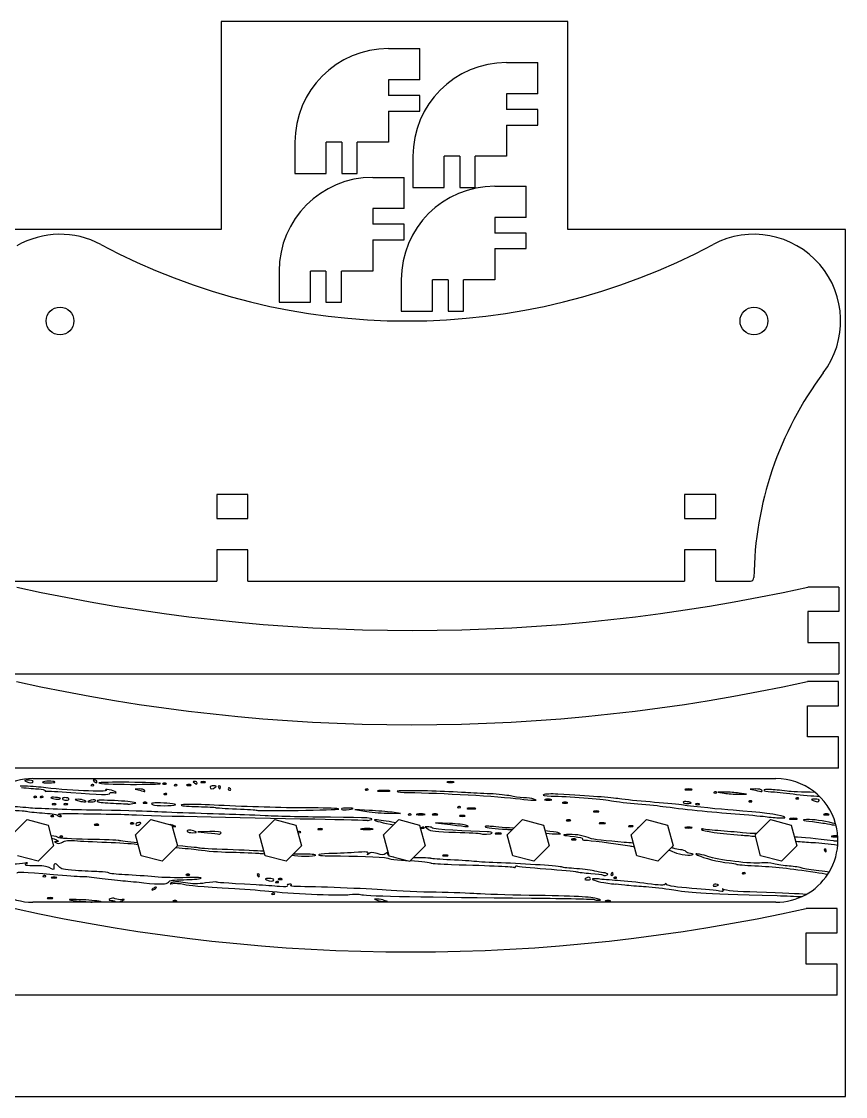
# Model space of a CAD drawing. Header units: millimetres. Extents: x -315 to 265, y -11 to 299.
# Drawn here: x 27.1 to 264.6, y -10.5 to 299.5 of the extents above; entities that cross this region are included whole.
import ezdxf

# ---------------------------------------------------------------- set-up
doc = ezdxf.new("R2010")
doc.units = ezdxf.units.MM

msp = doc.modelspace()

# ---------------------------------------------------------------- linework, layer by layer
at = {"color": 7, "linetype": 'Continuous'}
for p, q in [((184.6, 299.45), (84.6, 299.45)), ((84.6, 299.45), (84.6, 239.45)), ((184.6, 239.45), (184.6, 299.45)), ((84.6, 239.45), (-175.4, 239.45)), ((264.6, 239.45), (184.6, 239.45)), ((264.6, -10.55), (264.6, 239.45)), ((-315.4, -10.55), (264.6, -10.55))]:
    msp.add_line(p, q, dxfattribs=at)
at = {"color": 7, "linetype": 'Continuous', "lineweight": 25}
for p, q in [((132.88, 291.63), (141.88, 291.63)), ((141.88, 282.63), (141.88, 291.63)), ((166.9, 287.59), (175.9, 287.59)), ((175.9, 278.59), (175.9, 287.59)), ((141.88, 282.63), (132.88, 282.63)), ((132.88, 282.63), (132.88, 278.13)), ((141.88, 278.13), (132.88, 278.13)), ((141.88, 273.63), (141.88, 278.13)), ((166.9, 278.59), (166.9, 274.09)), ((175.9, 278.59), (166.9, 278.59)), ((132.88, 273.63), (141.88, 273.63)), ((132.88, 273.63), (132.88, 264.63)), ((175.9, 274.09), (166.9, 274.09)), ((175.9, 269.59), (175.9, 274.09)), ((166.9, 269.59), (166.9, 260.59)), ((166.9, 269.59), (175.9, 269.59)), ((105.88, 264.63), (105.88, 255.63)), ((119.38, 264.63), (114.88, 264.63)), ((114.88, 255.63), (114.88, 264.63)), ((119.38, 264.63), (119.38, 255.63)), ((123.88, 255.63), (123.88, 264.63)), ((132.88, 264.63), (123.88, 264.63)), ((139.9, 260.59), (139.9, 251.59)), ((153.4, 260.59), (148.9, 260.59)), ((148.9, 251.59), (148.9, 260.59)), ((153.4, 260.59), (153.4, 251.59)), ((166.9, 260.59), (157.9, 260.59)), ((157.9, 251.59), (157.9, 260.59)), ((105.88, 255.63), (114.88, 255.63)), ((119.38, 255.63), (123.88, 255.63)), ((128.34, 254.5), (137.34, 254.5)), ((137.34, 245.5), (137.34, 254.5)), ((139.9, 251.59), (148.9, 251.59)), ((153.4, 251.59), (157.9, 251.59)), ((163.53, 251.95), (172.53, 251.95)), ((172.53, 242.95), (172.53, 251.95)), ((137.34, 245.5), (128.34, 245.5)), ((128.34, 245.5), (128.34, 241)), ((172.53, 242.95), (163.53, 242.95)), ((163.53, 242.95), (163.53, 238.45)), ((137.34, 241), (128.34, 241)), ((137.34, 236.5), (137.34, 241)), ((128.34, 236.5), (137.34, 236.5)), ((128.34, 236.5), (128.34, 227.5)), ((172.53, 238.45), (163.53, 238.45)), ((172.53, 233.95), (172.53, 238.45)), ((163.53, 233.95), (172.53, 233.95)), ((163.53, 233.95), (163.53, 224.95)), ((101.34, 227.5), (101.34, 218.5)), ((114.84, 227.5), (110.34, 227.5)), ((110.34, 218.5), (110.34, 227.5)), ((114.84, 227.5), (114.84, 218.5)), ((119.34, 218.5), (119.34, 227.5)), ((128.34, 227.5), (119.34, 227.5)), ((136.53, 224.95), (136.53, 215.95)), ((150.03, 224.95), (145.53, 224.95)), ((145.53, 215.95), (145.53, 224.95)), ((150.03, 224.95), (150.03, 215.95)), ((163.53, 224.95), (154.53, 224.95)), ((154.53, 215.95), (154.53, 224.95)), ((101.34, 218.5), (110.34, 218.5)), ((114.84, 218.5), (119.34, 218.5)), ((136.53, 215.95), (145.53, 215.95)), ((150.03, 215.95), (154.53, 215.95)), ((92.35, 163.09), (83.35, 163.09)), ((83.35, 163.09), (83.35, 156.09)), ((92.35, 156.09), (92.35, 163.09)), ((227.21, 163.09), (218.21, 163.09)), ((218.21, 163.09), (218.21, 156.09)), ((227.21, 156.09), (227.21, 163.09)), ((83.35, 156.09), (92.35, 156.09)), ((218.21, 156.09), (227.21, 156.09)), ((83.35, 147.09), (83.35, 138.09)), ((92.35, 147.09), (83.35, 147.09)), ((92.35, 138.09), (92.35, 147.09)), ((227.21, 147.09), (218.21, 147.09)), ((218.21, 147.09), (218.21, 138.09)), ((227.21, 138.09), (227.21, 147.09)), ((-42.5, 138.09), (83.35, 138.09)), ((92.35, 138.09), (218.21, 138.09)), ((227.21, 138.09), (237.21, 138.09)), ((262.72, 136.35), (253.72, 136.35)), ((262.72, 136.35), (262.72, 129.35)), ((262.72, 129.35), (253.72, 129.35)), ((253.72, 129.35), (253.72, 120.35)), ((253.72, 120.35), (262.72, 120.35)), ((262.72, 120.35), (262.72, 111.35)), ((16.72, 111.35), (262.72, 111.35)), ((262.6, 109.13), (253.6, 109.13)), ((262.6, 102.13), (262.6, 109.13)), ((253.6, 102.13), (262.6, 102.13)), ((253.6, 93.13), (253.6, 102.13)), ((262.6, 93.13), (253.6, 93.13)), ((262.6, 84.13), (262.6, 93.13)), ((262.6, 84.13), (16.6, 84.13)), ((30.31, 81.14), (244.56, 81.14)), ((61.08, 78.13), (59.88, 78.08)), ((59.88, 78.08), (61.19, 77.76)), ((74.78, 79.33), (74.78, 79.33)), ((78.91, 80.18), (78.91, 80.18)), ((238.71, 78.13), (237.14, 78.07)), ((237.14, 78.07), (238.64, 77.76)), ((30.76, 75.94), (30.76, 75.94)), ((32.64, 75.94), (32.64, 75.94)), ((229.84, 77.23), (227.77, 77.21)), ((227.77, 77.21), (229.65, 76.92)), ((229.65, 76.92), (229.65, 76.92)), ((229.84, 77.23), (229.84, 77.23)), ((233.77, 76.62), (236.02, 76.61)), ((236.02, 76.61), (233.96, 76.93)), ((127.34, 71.96), (123.21, 72.19)), ((123.21, 72.19), (126.59, 71.67)), ((136.33, 71.08), (133.9, 71.41)), ((24.28, 64.92), (28.7, 69.34)), ((28.7, 69.34), (34.73, 67.72)), ((59.99, 64.92), (64.4, 69.34)), ((64.4, 69.34), (70.44, 67.72)), ((95.69, 64.92), (100.11, 69.34)), ((100.11, 69.34), (106.15, 67.72)), ((126.69, 69.11), (126.69, 69.11)), ((131.4, 64.92), (135.82, 69.34)), ((133.15, 71.12), (136.33, 71.08)), ((135.82, 69.34), (141.85, 67.72)), ((150.48, 68.2), (146.45, 68.4)), ((146.45, 68.4), (150.76, 67.86)), ((167.11, 64.92), (171.53, 69.33)), ((171.53, 69.33), (177.56, 67.72)), ((184.22, 69.17), (184.22, 69.17)), ((193.77, 68.33), (193.77, 68.33)), ((202.82, 64.92), (207.24, 69.34)), ((207.24, 69.34), (213.27, 67.72)), ((238.53, 64.92), (242.94, 69.34)), ((242.94, 69.34), (248.98, 67.72)), ((34.73, 67.72), (36.35, 61.7)), ((70.44, 67.72), (72.06, 61.7)), ((81.36, 65.83), (77.87, 65.76)), ((77.87, 65.76), (80.68, 65.49)), ((106.15, 67.72), (107.76, 61.7)), ((141.85, 67.72), (143.47, 61.7)), ((144.49, 67.18), (143.47, 67.18)), ((143.47, 67.18), (144.29, 66.53)), ((163.79, 65.36), (163.79, 65.36)), ((177.56, 67.72), (179.18, 61.7)), ((204.83, 67.05), (204.83, 67.05)), ((213.27, 67.72), (214.89, 61.7)), ((248.98, 67.72), (250.6, 61.69)), ((37.39, 62.95), (36.64, 62.89)), ((36.64, 62.89), (37.39, 62.55)), ((61.6, 58.9), (59.99, 64.92)), ((97.31, 58.9), (95.69, 64.92)), ((133.02, 58.9), (131.4, 64.92)), ((168.73, 58.9), (167.11, 64.92)), ((185.71, 63.66), (185.71, 63.66)), ((204.43, 58.9), (202.82, 64.92)), ((240.14, 58.9), (238.53, 64.92)), ((261.69, 64.59), (261.69, 64.59)), ((36.35, 61.7), (31.93, 57.29)), ((72.06, 61.7), (67.64, 57.29)), ((107.76, 61.7), (103.35, 57.29)), ((143.47, 61.7), (139.05, 57.28)), ((179.18, 61.7), (174.76, 57.28)), ((214.89, 61.7), (210.47, 57.29)), ((250.6, 61.69), (246.18, 57.28)), ((31.93, 57.29), (25.89, 58.9)), ((67.64, 57.29), (61.6, 58.9)), ((103.35, 57.29), (97.31, 58.9)), ((133.02, 58.9), (139.05, 57.28)), ((174.76, 57.28), (168.73, 58.9)), ((210.47, 57.29), (204.43, 58.9)), ((246.18, 57.28), (240.14, 58.9)), ((194.58, 53.38), (194.58, 53.38)), ((62.32, 51.09), (62.32, 51.09)), ((244.56, 45.48), (30.31, 45.48)), ((129.77, 46.35), (128.84, 46.35)), ((128.84, 46.35), (129.77, 46.01)), ((132.58, 45.67), (131.65, 46.01)), ((131.65, 45.67), (132.58, 45.67)), ((262.23, 43.65), (253.23, 43.65)), ((262.23, 36.65), (262.23, 43.65)), ((253.23, 36.65), (262.23, 36.65)), ((253.23, 27.65), (253.23, 36.65)), ((262.23, 27.65), (253.23, 27.65)), ((262.23, 18.65), (262.23, 27.65)), ((262.23, 18.65), (-10.77, 18.65))]:
    msp.add_line(p, q, dxfattribs=at)
at = {"color": 7, "linetype": 'Continuous', "lineweight": 25, "flags": 128}
for points in [[(134.89, 68.41), (133.83, 68.59), (133.03, 68.72)], [(96.98, 60.14), (96.77, 60.16), (96.61, 60.17)]]:
    msp.add_lwpolyline(points, dxfattribs=at)
at = {"color": 7, "linetype": 'Continuous', "lineweight": 25}
for centre in [(38.2, 213.09), (238.2, 213.09)]:
    msp.add_circle(centre, 4, dxfattribs=at)
for centre, radius, start, end in [((132.88, 264.63), 27, 90, 180), ((166.9, 260.59), 27, 90, 180), ((128.34, 227.5), 27, 90, 180), ((163.53, 224.95), 27, 90, 180), ((38.2, 213.09), 25, 61.9275, 120), ((238.2, 213.09), 25, 323.1301, 118.0725), ((138.2, 400.59), 187.5, 241.9275, 298.0725), ((338.2, 138.09), 100, 143.1301, 179.4327), ((237.21, 139.09), 1, 270, 359.4327), ((139.72, 649.94), 526.09, 257.4851, 282.5149), ((139.6, 622.72), 526.09, 257.4851, 282.5149), ((30.31, 63.28), 17.86, 89.976, 149.9443), ((244.58, 63.3), 17.83, 15.4858, 90.0752), ((244.58, 63.3), 17.83, 14.2995, 15.4858), ((244.58, 63.3), 17.83, 0.0159, 14.2995), ((244.59, 63.31), 17.83, 328.937, 359.9911), ((30.31, 63.34), 17.86, 210.0586, 270.0203), ((244.59, 63.31), 17.83, 269.916, 327.0211), ((244.59, 63.31), 17.83, 327.0211, 328.937), ((139.23, 557.24), 526.09, 257.4851, 282.5149)]:
    msp.add_arc(centre, radius, start, end, dxfattribs=at)
for points in [[(29.05, 80.7), (27.93, 80.68), (27.8, 80.6), (28.4, 80.31)], [(30.46, 80.31), (30.46, 80.54), (29.83, 80.72), (29.05, 80.7)], [(48.17, 80.72), (47.61, 80.72), (47.59, 80.66), (48.07, 80.31)], [(48.82, 80.31), (48.82, 80.54), (48.53, 80.73), (48.17, 80.72)], [(32.73, 78.61), (30.97, 78.84), (28.26, 79), (26.71, 78.97)], [(27.09, 78.57), (28.84, 78.38), (31.07, 78.2), (32.05, 78.15)], [(28.4, 80.31), (29.44, 79.8), (30.46, 79.8), (30.46, 80.31)], [(32.05, 78.15), (33.03, 78.11), (33.83, 77.89), (33.83, 77.66)], [(51.45, 77.75), (52.28, 77.14), (39.62, 77.72), (32.73, 78.61)], [(33.17, 80.12), (33.05, 79.99), (33.86, 79.88), (34.96, 79.88)], [(34.95, 80.38), (34.13, 80.37), (33.31, 80.28), (33.17, 80.12)], [(33.83, 77.66), (33.83, 77.44), (34.05, 77.34), (34.31, 77.46)], [(34.31, 77.46), (34.58, 77.57), (37.74, 77.43), (41.34, 77.13)], [(36.72, 80.15), (36.58, 80.31), (35.76, 80.38), (34.95, 80.38)], [(34.96, 79.88), (36.06, 79.88), (36.85, 80), (36.72, 80.15)], [(47.25, 79.32), (46.96, 79.19), (47.04, 79.09), (47.48, 79.07)], [(47.67, 79.41), (47.54, 79.41), (47.39, 79.39), (47.25, 79.32)], [(47.48, 79.07), (47.88, 79.05), (48.1, 79.15), (47.97, 79.29)], [(47.97, 79.29), (47.91, 79.36), (47.8, 79.4), (47.67, 79.41)], [(48.07, 80.31), (48.78, 79.79), (48.82, 79.79), (48.82, 80.31)], [(58.06, 80.05), (53.64, 80.1), (49.3, 80.05), (49.4, 79.86)], [(49.4, 79.86), (49.5, 79.67), (53.58, 79.5), (58.46, 79.47)], [(52.38, 77.91), (51.34, 78.09), (51.06, 78.04), (51.45, 77.75)], [(54.26, 77.23), (54.05, 77.46), (53.21, 77.77), (52.38, 77.91)], [(67.12, 79.68), (66.95, 79.87), (62.47, 80.01), (58.06, 80.05)], [(58.46, 79.47), (63.34, 79.45), (67.24, 79.54), (67.12, 79.68)], [(62.5, 77.76), (62.38, 78), (61.73, 78.16), (61.08, 78.13)], [(61.19, 77.76), (61.91, 77.59), (62.55, 77.43), (62.62, 77.4)], [(62.62, 77.4), (62.68, 77.37), (62.63, 77.53), (62.5, 77.76)], [(67.84, 79.74), (67.59, 79.62), (67.8, 79.53), (68.31, 79.53)], [(68.31, 79.83), (68.14, 79.83), (67.97, 79.8), (67.84, 79.74)], [(68.78, 79.74), (68.65, 79.8), (68.48, 79.83), (68.31, 79.83)], [(68.31, 79.53), (68.83, 79.53), (69.04, 79.62), (68.78, 79.74)], [(71.24, 79.32), (70.94, 79.19), (71.03, 79.09), (71.47, 79.07)], [(71.65, 79.41), (71.52, 79.41), (71.38, 79.39), (71.24, 79.32)], [(71.47, 79.07), (71.86, 79.05), (72.08, 79.15), (71.96, 79.29)], [(71.96, 79.29), (71.9, 79.36), (71.78, 79.4), (71.65, 79.41)], [(74.78, 79.33), (74.42, 79.22), (74.63, 79.13), (75.24, 79.12)], [(75.39, 79.41), (75.18, 79.41), (74.97, 79.38), (74.78, 79.33)], [(75.24, 79.12), (75.86, 79.11), (76.16, 79.2), (75.91, 79.31)], [(75.91, 79.31), (75.78, 79.37), (75.59, 79.4), (75.39, 79.41)], [(77.02, 80.3), (76.46, 80.29), (76.45, 80.23), (76.93, 79.88)], [(76.93, 79.88), (77.64, 79.37), (77.68, 79.37), (77.68, 79.88)], [(77.68, 79.88), (77.68, 80.12), (77.39, 80.3), (77.02, 80.3)], [(78.91, 80.18), (78.54, 80.07), (78.75, 79.97), (79.37, 79.97)], [(79.51, 80.25), (79.31, 80.26), (79.09, 80.23), (78.91, 80.18)], [(79.37, 79.97), (79.99, 79.96), (80.28, 80.04), (80.03, 80.16)], [(80.03, 80.16), (79.9, 80.22), (79.71, 80.25), (79.51, 80.25)], [(82.46, 79.03), (81.89, 79.03), (81.43, 78.85), (81.43, 78.61)], [(81.43, 78.61), (81.43, 78.08), (82.19, 78.08), (82.93, 78.61)], [(82.93, 78.61), (83.37, 78.93), (83.26, 79.02), (82.46, 79.03)], [(84.03, 79.04), (83.81, 79.04), (83.74, 78.84), (83.86, 78.61)], [(83.86, 78.61), (83.99, 78.38), (84.17, 78.19), (84.26, 78.19)], [(84.43, 78.61), (84.43, 78.84), (84.25, 79.04), (84.03, 79.04)], [(84.26, 78.19), (84.35, 78.19), (84.43, 78.38), (84.43, 78.61)], [(86.79, 78.45), (86.72, 78.42), (86.67, 78.34), (86.67, 78.21)], [(86.67, 78.21), (86.67, 77.97), (86.84, 77.77), (87.05, 77.77)], [(87.05, 78.4), (86.95, 78.47), (86.85, 78.49), (86.79, 78.45)], [(87.42, 77.95), (87.42, 78.05), (87.26, 78.26), (87.05, 78.4)], [(87.05, 77.77), (87.26, 77.77), (87.42, 77.85), (87.42, 77.95)], [(126.33, 78.05), (126.03, 77.92), (126.12, 77.82), (126.56, 77.8)], [(126.74, 78.14), (126.61, 78.14), (126.47, 78.11), (126.33, 78.05)], [(126.56, 77.8), (126.95, 77.78), (127.17, 77.88), (127.05, 78.02)], [(127.05, 78.02), (126.99, 78.09), (126.87, 78.13), (126.74, 78.14)], [(130.06, 77.65), (129.18, 77.56), (129.81, 77.49), (131.46, 77.49)], [(131.61, 77.72), (131.06, 77.72), (130.5, 77.7), (130.06, 77.65)], [(131.46, 77.49), (133.11, 77.48), (133.83, 77.56), (133.06, 77.65)], [(133.06, 77.65), (132.68, 77.69), (132.15, 77.72), (131.61, 77.72)], [(137.35, 77.64), (136.13, 77.62), (135.4, 77.57), (135.4, 77.49)], [(155.07, 77.09), (149.1, 77.46), (141.02, 77.68), (137.35, 77.64)], [(149.92, 80.18), (149.45, 80.08), (149.83, 80), (150.76, 80)], [(150.76, 80.26), (150.45, 80.26), (150.15, 80.23), (149.92, 80.18)], [(151.6, 80.18), (151.37, 80.23), (151.07, 80.26), (150.76, 80.26)], [(150.76, 80), (151.69, 80), (152.07, 80.08), (151.6, 80.18)], [(218.5, 78.06), (218.04, 77.96), (218.41, 77.88), (219.34, 77.88)], [(219.34, 78.14), (219.04, 78.14), (218.73, 78.11), (218.5, 78.06)], [(220.19, 78.06), (219.95, 78.11), (219.65, 78.14), (219.34, 78.14)], [(219.34, 77.88), (220.27, 77.88), (220.65, 77.96), (220.19, 78.06)], [(238.64, 77.76), (239.47, 77.6), (240.28, 77.43), (240.44, 77.4)], [(240.52, 77.76), (240.39, 78), (239.58, 78.16), (238.71, 78.13)], [(240.44, 77.4), (240.61, 77.37), (240.64, 77.53), (240.52, 77.76)], [(242.8, 77.97), (241.66, 78.02), (241.08, 77.94), (241.08, 77.74)], [(241.08, 77.74), (241.08, 77.52), (241.96, 77.34), (243.05, 77.34)], [(247.82, 77.48), (245.62, 77.77), (243.93, 77.93), (242.8, 77.97)], [(30.76, 75.94), (30.47, 75.8), (30.55, 75.7), (30.99, 75.68)], [(31.18, 76.02), (31.05, 76.03), (30.9, 76), (30.76, 75.94)], [(30.99, 75.68), (31.39, 75.66), (31.61, 75.76), (31.48, 75.9)], [(31.48, 75.9), (31.42, 75.97), (31.31, 76.01), (31.18, 76.02)], [(32.64, 75.94), (32.34, 75.8), (32.43, 75.7), (32.86, 75.68)], [(33.05, 76.02), (32.92, 76.03), (32.77, 76), (32.64, 75.94)], [(32.86, 75.68), (33.26, 75.66), (33.48, 75.76), (33.36, 75.9)], [(33.36, 75.9), (33.29, 75.97), (33.18, 76.01), (33.05, 76.02)], [(35.88, 75.73), (35.64, 75.7), (35.52, 75.64), (35.57, 75.55)], [(35.57, 75.55), (35.75, 75.22), (38.33, 75.08), (38.33, 75.39)], [(36.86, 75.72), (36.46, 75.76), (36.11, 75.76), (35.88, 75.73)], [(38.33, 75.39), (38.33, 75.48), (37.67, 75.63), (36.86, 75.72)], [(39.6, 75.65), (39.08, 75.65), (38.75, 75.48), (38.86, 75.28)], [(38.86, 75.28), (38.97, 75.07), (39.49, 74.91), (40, 74.91)], [(40.74, 75.28), (40.63, 75.48), (40.11, 75.65), (39.6, 75.65)], [(40, 74.91), (40.52, 74.91), (40.85, 75.07), (40.74, 75.28)], [(41.34, 77.13), (49.87, 76.44), (52.57, 76.39), (52.57, 76.93)], [(43.39, 75.15), (42.29, 75.14), (42.29, 75.13), (43.2, 74.8)], [(43.2, 74.8), (43.72, 74.62), (44.56, 74.46), (45.08, 74.45)], [(45.26, 74.8), (44.85, 75), (44.01, 75.16), (43.39, 75.15)], [(45.08, 74.45), (45.93, 74.44), (45.94, 74.47), (45.26, 74.8)], [(46.23, 74.53), (46.15, 74.45), (46.61, 74.38), (47.26, 74.38)], [(48.17, 74.99), (47.65, 75.07), (46.57, 74.86), (46.23, 74.53)], [(47.26, 74.38), (47.92, 74.38), (48.45, 74.57), (48.45, 74.81)], [(48.45, 74.81), (48.45, 74.91), (48.34, 74.96), (48.17, 74.99)], [(49.2, 74.84), (48.8, 74.8), (48.76, 74.7), (49.08, 74.47)], [(49.08, 74.47), (49.33, 74.29), (51.35, 74.09), (53.58, 74.02)], [(50.92, 74.87), (50.15, 74.88), (49.54, 74.87), (49.2, 74.84)], [(58.38, 74.43), (56.84, 74.63), (53.21, 74.83), (50.92, 74.87)], [(52.57, 76.93), (52.57, 77.18), (52.99, 77.25), (53.6, 77.08)], [(53.6, 77.08), (54.29, 76.9), (54.51, 76.95), (54.26, 77.23)], [(59.21, 73.91), (60.53, 74.11), (60.48, 74.15), (58.38, 74.43)], [(68.24, 76.78), (67.94, 76.65), (68.03, 76.55), (68.47, 76.53)], [(68.66, 76.87), (68.53, 76.87), (68.38, 76.84), (68.24, 76.78)], [(68.47, 76.53), (68.86, 76.51), (69.08, 76.61), (68.96, 76.75)], [(68.96, 76.75), (68.9, 76.82), (68.79, 76.86), (68.66, 76.87)], [(135.4, 77.49), (135.4, 77.29), (136.87, 77.12), (138.67, 77.1)], [(138.67, 77.1), (147.81, 77), (164.52, 76.05), (170.81, 75.26)], [(162.19, 76.73), (159.92, 76.83), (156.72, 76.99), (155.07, 77.09)], [(168, 76.11), (167.07, 76.36), (164.46, 76.63), (162.19, 76.73)], [(171.75, 75.62), (170.61, 75.65), (168.93, 75.87), (168, 76.11)], [(170.81, 75.26), (172.25, 75.08), (173.94, 74.92), (174.56, 74.91)], [(174.75, 75.23), (174.23, 75.41), (172.88, 75.59), (171.75, 75.62)], [(174.56, 74.91), (175.64, 74.89), (175.65, 74.9), (174.75, 75.23)], [(177.56, 76.48), (177.07, 76.25), (177.86, 76.12), (179.8, 76.1)], [(179.08, 76.67), (178.33, 76.64), (177.76, 76.57), (177.56, 76.48)], [(178.02, 75.1), (177.56, 75), (177.94, 74.92), (178.87, 74.92)], [(178.87, 75.18), (178.56, 75.18), (178.26, 75.15), (178.02, 75.1)], [(179.71, 75.1), (179.48, 75.15), (179.17, 75.18), (178.87, 75.18)], [(178.87, 74.92), (179.8, 74.92), (180.17, 75), (179.71, 75.1)], [(181.68, 76.64), (180.75, 76.69), (179.82, 76.7), (179.08, 76.67)], [(179.8, 76.1), (184.31, 76.06), (194.54, 75.27), (196.67, 74.79)], [(199.48, 75.28), (196.94, 75.67), (190.94, 76.13), (181.68, 76.64)], [(196.67, 74.79), (197.7, 74.57), (200.85, 74.2), (203.66, 73.97)], [(208.29, 74.38), (204.99, 74.63), (201.03, 75.04), (199.48, 75.28)], [(218.17, 74.5), (217.97, 74.47), (217.84, 74.4), (217.84, 74.31)], [(218.97, 74.47), (218.66, 74.52), (218.38, 74.53), (218.17, 74.5)], [(220.09, 74.12), (220.09, 74.21), (219.59, 74.37), (218.97, 74.47)], [(226.77, 77.21), (226.47, 77.07), (226.56, 76.97), (226.99, 76.95)], [(227.18, 77.29), (227.05, 77.29), (226.9, 77.27), (226.77, 77.21)], [(226.99, 76.95), (227.39, 76.93), (227.61, 77.03), (227.49, 77.17)], [(227.49, 77.17), (227.42, 77.24), (227.31, 77.28), (227.18, 77.29)], [(229.65, 76.92), (230.68, 76.76), (232.53, 76.62), (233.77, 76.62)], [(233.96, 76.93), (232.82, 77.11), (230.97, 77.24), (229.84, 77.23)], [(236.89, 74.67), (236.59, 74.53), (236.68, 74.43), (237.11, 74.41)], [(237.3, 74.75), (237.17, 74.76), (237.02, 74.73), (236.89, 74.67)], [(237.11, 74.41), (237.51, 74.39), (237.73, 74.49), (237.6, 74.64)], [(237.6, 74.64), (237.54, 74.71), (237.43, 74.74), (237.3, 74.75)], [(243.05, 77.34), (244.13, 77.33), (247.04, 77.05), (249.51, 76.7)], [(255.84, 77.14), (252.08, 77.23), (248.74, 77.37), (247.82, 77.48)], [(249.51, 76.7), (251.98, 76.35), (255.36, 76.07), (257.01, 76.08)], [(250.38, 75.51), (250.08, 75.38), (250.17, 75.28), (250.6, 75.26)], [(250.79, 75.6), (250.66, 75.6), (250.51, 75.58), (250.38, 75.51)], [(250.6, 75.26), (251, 75.24), (251.22, 75.34), (251.1, 75.48)], [(251.1, 75.48), (251.03, 75.55), (250.92, 75.59), (250.79, 75.6)], [(255.81, 75.18), (254.54, 75.15), (254.49, 75.1), (255.32, 74.8)], [(255.32, 74.8), (256.64, 74.33), (256.75, 74.33), (257.01, 74.8)], [(257.01, 74.8), (257.15, 75.06), (256.67, 75.21), (255.81, 75.18)], [(257.01, 76.08), (257.01, 76.08), (257.02, 76.08), (257.03, 76.08)], [(20.1, 72.05), (24.04, 72.05), (27.7, 71.92), (28.21, 71.76)], [(29.15, 72.68), (26.88, 72.9), (24.6, 73.06), (24.09, 73.04)], [(28.21, 71.76), (28.73, 71.61), (30.91, 71.37), (33.06, 71.24)], [(47.32, 72.04), (39.59, 72.17), (31.42, 72.45), (29.15, 72.68)], [(35.99, 73.81), (35.73, 73.7), (35.94, 73.6), (36.46, 73.6)], [(36.46, 73.9), (36.29, 73.9), (36.12, 73.87), (35.99, 73.81)], [(36.93, 73.81), (36.8, 73.87), (36.63, 73.9), (36.46, 73.9)], [(36.46, 73.6), (36.97, 73.6), (37.18, 73.7), (36.93, 73.81)], [(39.36, 73.81), (39.1, 73.7), (39.31, 73.6), (39.83, 73.6)], [(39.83, 73.9), (39.66, 73.9), (39.49, 73.87), (39.36, 73.81)], [(40.3, 73.81), (40.17, 73.87), (40, 73.9), (39.83, 73.9)], [(39.83, 73.6), (40.34, 73.6), (40.56, 73.7), (40.3, 73.81)], [(64, 71.64), (62.56, 71.73), (55.05, 71.91), (47.32, 72.04)], [(53.58, 74.02), (55.81, 73.94), (57.67, 73.84), (57.71, 73.79)], [(57.71, 73.79), (57.76, 73.74), (58.43, 73.8), (59.21, 73.91)], [(62.22, 74.24), (61.96, 74.12), (62.18, 74.02), (62.69, 74.02)], [(62.69, 74.33), (62.52, 74.33), (62.35, 74.3), (62.22, 74.24)], [(63.16, 74.24), (63.03, 74.3), (62.86, 74.33), (62.69, 74.33)], [(62.69, 74.02), (63.21, 74.02), (63.42, 74.12), (63.16, 74.24)], [(87.05, 70.81), (79.55, 71), (66.42, 71.48), (64, 71.64)], [(65.55, 74.1), (64.96, 74.07), (64.56, 74.01), (64.56, 73.91)], [(64.56, 73.91), (64.56, 73.74), (64.94, 73.53), (65.41, 73.46)], [(65.41, 73.46), (67.09, 73.19), (71.99, 73.33), (71.51, 73.64)], [(71.51, 73.64), (71, 73.96), (67.35, 74.18), (65.55, 74.1)], [(76.1, 73.67), (74, 73.69), (72.96, 73.61), (73.12, 73.44)], [(73.12, 73.44), (73.26, 73.27), (75.49, 73.09), (78.06, 73.04)], [(85.49, 73.34), (81.37, 73.54), (78.21, 73.65), (76.1, 73.67)], [(78.06, 73.04), (80.64, 72.99), (82.87, 72.88), (83.04, 72.78)], [(83.04, 72.78), (83.2, 72.69), (85.9, 72.52), (89.03, 72.4)], [(111.13, 72.66), (103.21, 72.67), (94.36, 72.91), (85.49, 73.34)], [(89.03, 72.4), (92.17, 72.29), (94.8, 72.12), (94.88, 72.02)], [(94.88, 72.02), (95.15, 71.72), (118.53, 72.04), (118.53, 72.35)], [(118.53, 72.35), (118.53, 72.52), (115.2, 72.66), (111.13, 72.66)], [(121.25, 72.64), (120.17, 72.66), (119.28, 72.53), (119.28, 72.35)], [(119.28, 72.35), (119.28, 72.16), (119.91, 72.08), (120.69, 72.16)], [(120.69, 72.16), (123.1, 72.42), (123.29, 72.59), (121.25, 72.64)], [(126.59, 71.67), (128.44, 71.39), (131.39, 71.14), (133.15, 71.12)], [(133.9, 71.41), (132.56, 71.59), (129.6, 71.84), (127.34, 71.96)], [(152.94, 72.98), (152.64, 72.84), (152.73, 72.74), (153.16, 72.72)], [(153.35, 73.06), (153.22, 73.06), (153.07, 73.04), (152.94, 72.98)], [(153.16, 72.72), (153.56, 72.7), (153.78, 72.8), (153.66, 72.94)], [(153.66, 72.94), (153.59, 73.01), (153.48, 73.05), (153.35, 73.06)], [(155.73, 72.57), (155.16, 72.47), (155.62, 72.39), (156.76, 72.39)], [(156.76, 72.64), (156.38, 72.64), (156.01, 72.61), (155.73, 72.57)], [(157.79, 72.57), (157.5, 72.61), (157.13, 72.64), (156.76, 72.64)], [(156.76, 72.39), (157.89, 72.39), (158.35, 72.47), (157.79, 72.57)], [(183.08, 74.25), (182.72, 74.14), (183.02, 74.05), (183.74, 74.05)], [(183.74, 74.33), (183.5, 74.33), (183.26, 74.3), (183.08, 74.25)], [(184.4, 74.25), (184.21, 74.3), (183.98, 74.33), (183.74, 74.33)], [(183.74, 74.05), (184.46, 74.05), (184.76, 74.14), (184.4, 74.25)], [(192.08, 71.71), (191.72, 71.6), (192.01, 71.51), (192.73, 71.51)], [(192.73, 71.79), (192.5, 71.79), (192.26, 71.76), (192.08, 71.71)], [(193.39, 71.71), (193.21, 71.76), (192.97, 71.79), (192.73, 71.79)], [(192.73, 71.51), (193.46, 71.51), (193.75, 71.6), (193.39, 71.71)], [(203.66, 73.97), (206.48, 73.75), (210.19, 73.37), (211.91, 73.12)], [(217.28, 73.52), (215.63, 73.74), (211.58, 74.12), (208.29, 74.38)], [(211.91, 73.12), (217.07, 72.4), (226.27, 71.44), (232.83, 70.96)], [(232.25, 71.99), (228.3, 72.27), (221.57, 72.96), (217.28, 73.52)], [(217.84, 74.31), (217.84, 74.11), (218.35, 73.96), (218.97, 73.96)], [(218.97, 73.96), (219.59, 73.96), (220.09, 74.03), (220.09, 74.12)], [(221.5, 73.81), (221.24, 73.7), (221.45, 73.6), (221.97, 73.6)], [(221.97, 73.9), (221.8, 73.9), (221.63, 73.87), (221.5, 73.81)], [(222.43, 73.81), (222.31, 73.87), (222.14, 73.9), (221.97, 73.9)], [(221.97, 73.6), (222.48, 73.6), (222.69, 73.7), (222.43, 73.81)], [(246.77, 70.17), (245.47, 70.75), (239.96, 71.45), (232.25, 71.99)], [(33.06, 71.24), (35.22, 71.1), (37.15, 70.8), (37.35, 70.57)], [(35.64, 70.43), (35.34, 70.3), (35.43, 70.2), (35.86, 70.18)], [(36.05, 70.52), (35.92, 70.52), (35.77, 70.49), (35.64, 70.43)], [(35.86, 70.18), (36.26, 70.16), (36.48, 70.26), (36.36, 70.4)], [(36.36, 70.4), (36.29, 70.47), (36.18, 70.51), (36.05, 70.52)], [(37.35, 70.57), (37.56, 70.34), (37.99, 70.16), (38.31, 70.17)], [(38.14, 70.57), (37.49, 70.88), (37.54, 70.94), (38.52, 71)], [(38.31, 70.17), (38.72, 70.19), (38.67, 70.31), (38.14, 70.57)], [(38.52, 71), (40.2, 71.1), (56.28, 70.89), (58.01, 70.75)], [(58.01, 70.75), (60.87, 70.51), (89.92, 69.83), (111.59, 69.48)], [(58.47, 68.31), (58.22, 68.19), (58.43, 68.09), (58.94, 68.09)], [(58.94, 68.39), (58.77, 68.39), (58.6, 68.37), (58.47, 68.31)], [(59.41, 68.31), (59.28, 68.37), (59.11, 68.39), (58.94, 68.39)], [(58.94, 68.09), (59.46, 68.09), (59.67, 68.19), (59.41, 68.31)], [(60.91, 68.44), (60.45, 68.45), (60.07, 68.26), (60.07, 68.03)], [(61.19, 68.03), (61.65, 68.36), (61.59, 68.44), (60.91, 68.44)], [(97.36, 70.4), (93.44, 70.58), (88.8, 70.76), (87.05, 70.81)], [(116.17, 69.99), (109.74, 70.04), (101.27, 70.22), (97.36, 70.4)], [(111.59, 69.48), (119.83, 69.35), (126.63, 69.18), (126.69, 69.11)], [(127.56, 69.19), (129.45, 69.74), (127.03, 69.91), (116.17, 69.99)], [(126.69, 69.11), (126.76, 69.03), (127.15, 69.07), (127.56, 69.19)], [(128.8, 69.19), (128.63, 69), (131.69, 68.29), (134.32, 67.84)], [(133.03, 68.72), (130.81, 69.09), (128.9, 69.31), (128.8, 69.19)], [(138.7, 70.86), (138.4, 70.72), (138.49, 70.62), (138.92, 70.6)], [(139.11, 70.94), (138.98, 70.95), (138.83, 70.92), (138.7, 70.86)], [(138.92, 70.6), (139.32, 70.58), (139.54, 70.68), (139.42, 70.82)], [(139.42, 70.82), (139.35, 70.89), (139.24, 70.93), (139.11, 70.94)], [(141.11, 70.87), (140.54, 70.77), (141.01, 70.69), (142.14, 70.69)], [(142.14, 70.94), (141.77, 70.94), (141.39, 70.92), (141.11, 70.87)], [(143.17, 70.87), (142.89, 70.92), (142.51, 70.94), (142.14, 70.94)], [(142.14, 70.69), (143.27, 70.69), (143.74, 70.77), (143.17, 70.87)], [(145.61, 70.86), (145.25, 70.75), (145.54, 70.67), (146.26, 70.67)], [(146.26, 70.94), (146.03, 70.94), (145.79, 70.91), (145.61, 70.86)], [(146.92, 70.86), (146.74, 70.91), (146.5, 70.94), (146.26, 70.94)], [(146.26, 70.67), (146.98, 70.67), (147.28, 70.75), (146.92, 70.86)], [(155.35, 67.62), (154.89, 67.83), (152.69, 68.09), (150.48, 68.2)], [(153.48, 70.44), (153.12, 70.33), (153.41, 70.24), (154.13, 70.24)], [(154.13, 70.52), (153.9, 70.52), (153.66, 70.49), (153.48, 70.44)], [(154.79, 70.44), (154.61, 70.49), (154.37, 70.52), (154.13, 70.52)], [(154.13, 70.24), (154.85, 70.24), (155.15, 70.33), (154.79, 70.44)], [(184.22, 69.17), (183.85, 69.06), (184.06, 68.96), (184.68, 68.96)], [(184.82, 69.24), (184.62, 69.25), (184.4, 69.22), (184.22, 69.17)], [(184.68, 68.96), (185.29, 68.95), (185.59, 69.03), (185.34, 69.15)], [(185.34, 69.15), (185.21, 69.21), (185.02, 69.24), (184.82, 69.24)], [(193.77, 68.33), (193.3, 68.23), (193.6, 68.14), (194.42, 68.13)], [(194.56, 68.4), (194.29, 68.4), (194, 68.38), (193.77, 68.33)], [(194.42, 68.13), (195.24, 68.13), (195.63, 68.21), (195.27, 68.32)], [(195.27, 68.32), (195.09, 68.37), (194.83, 68.4), (194.56, 68.4)], [(232.83, 70.96), (236.23, 70.71), (240.11, 70.35), (241.45, 70.17)], [(241.45, 70.17), (242.79, 69.99), (244.73, 69.82), (245.76, 69.8)], [(245.76, 69.8), (247.27, 69.78), (247.47, 69.85), (246.77, 70.17)], [(248.67, 69.6), (248.1, 69.5), (248.48, 69.42), (249.51, 69.42)], [(249.65, 69.67), (249.31, 69.67), (248.96, 69.65), (248.67, 69.6)], [(249.51, 69.42), (250.54, 69.41), (251.01, 69.49), (250.55, 69.59)], [(250.55, 69.59), (250.32, 69.64), (249.99, 69.67), (249.65, 69.67)], [(254.2, 69.3), (251.52, 69.3), (251.92, 69.05), (255.13, 68.71)], [(261.77, 68.07), (259.45, 68.75), (256.12, 69.3), (254.2, 69.3)], [(255.13, 68.71), (256.58, 68.55), (258.51, 68.27), (259.44, 68.07)], [(258.41, 70.86), (258.05, 70.75), (258.35, 70.67), (259.07, 70.67)], [(259.07, 70.94), (258.83, 70.94), (258.59, 70.91), (258.41, 70.86)], [(259.72, 70.86), (259.54, 70.91), (259.31, 70.94), (259.07, 70.94)], [(259.07, 70.67), (259.79, 70.67), (260.08, 70.75), (259.72, 70.86)], [(48.17, 67.9), (47.81, 67.79), (48.02, 67.69), (48.64, 67.69)], [(48.78, 67.97), (48.58, 67.98), (48.36, 67.95), (48.17, 67.9)], [(48.64, 67.69), (49.25, 67.68), (49.55, 67.77), (49.3, 67.88)], [(49.3, 67.88), (49.17, 67.94), (48.98, 67.97), (48.78, 67.97)], [(60.07, 68.03), (60.07, 67.5), (60.46, 67.5), (61.19, 68.03)], [(70.93, 67.6), (70.67, 67.7), (70.31, 67.79), (69.96, 67.85)], [(70.54, 67.33), (70.77, 67.3), (70.97, 67.27), (71.12, 67.27)], [(71.12, 67.27), (71.71, 67.27), (71.67, 67.34), (70.93, 67.6)], [(75.49, 66.29), (75.03, 66.29), (74.73, 66.16), (74.87, 65.91)], [(74.87, 65.91), (75, 65.68), (75.72, 65.5), (76.48, 65.52)], [(77.12, 65.91), (76.59, 66.16), (75.96, 66.29), (75.49, 66.29)], [(76.48, 65.52), (77.6, 65.54), (77.72, 65.62), (77.12, 65.91)], [(80.68, 65.49), (82.22, 65.34), (83.69, 65.18), (83.94, 65.14)], [(84.61, 65.49), (84.76, 65.76), (83.6, 65.88), (81.36, 65.83)], [(83.94, 65.14), (84.18, 65.1), (84.49, 65.25), (84.61, 65.49)], [(106.84, 65.78), (106.77, 65.74), (106.72, 65.71), (106.69, 65.68)], [(106.72, 65.58), (106.78, 65.55), (106.9, 65.53), (107.07, 65.52)], [(107.26, 65.86), (107.13, 65.86), (106.98, 65.84), (106.84, 65.78)], [(107.07, 65.52), (107.46, 65.5), (107.69, 65.6), (107.56, 65.74)], [(107.56, 65.74), (107.5, 65.81), (107.39, 65.85), (107.26, 65.86)], [(112.63, 66.63), (112.27, 66.52), (112.48, 66.42), (113.1, 66.42)], [(113.24, 66.7), (113.03, 66.7), (112.82, 66.68), (112.63, 66.63)], [(113.1, 66.42), (113.71, 66.41), (114.01, 66.49), (113.76, 66.61)], [(113.76, 66.61), (113.63, 66.67), (113.44, 66.7), (113.24, 66.7)], [(125.19, 66.64), (124.31, 66.55), (124.94, 66.48), (126.59, 66.48)], [(126.73, 66.71), (126.19, 66.71), (125.63, 66.69), (125.19, 66.64)], [(126.59, 66.48), (128.24, 66.48), (128.96, 66.55), (128.19, 66.64)], [(128.19, 66.64), (127.81, 66.69), (127.28, 66.71), (126.73, 66.71)], [(142.45, 67.05), (142.15, 66.91), (142.23, 66.81), (142.67, 66.79)], [(142.86, 67.13), (142.73, 67.13), (142.58, 67.11), (142.45, 67.05)], [(142.67, 66.79), (143.07, 66.77), (143.29, 66.87), (143.16, 67.01)], [(143.16, 67.01), (143.1, 67.08), (142.99, 67.12), (142.86, 67.13)], [(144.29, 66.53), (144.93, 66.02), (146.67, 65.83), (152.14, 65.66)], [(145.51, 66.82), (145.51, 67.02), (145.05, 67.18), (144.49, 67.18)], [(161.35, 65.78), (156.02, 65.84), (145.51, 66.53), (145.51, 66.82)], [(150.76, 67.86), (156.26, 67.17), (156.36, 67.16), (155.35, 67.62)], [(152.14, 65.66), (156.01, 65.54), (159.24, 65.36), (159.34, 65.25)], [(159.34, 65.25), (159.64, 64.91), (162.75, 65.06), (162.75, 65.42)], [(160.97, 67.42), (160.71, 67.39), (160.61, 67.31), (160.72, 67.19)], [(160.72, 67.19), (160.91, 66.98), (163.68, 66.67), (166.88, 66.5)], [(162.22, 67.36), (161.66, 67.43), (161.23, 67.45), (160.97, 67.42)], [(162.75, 65.42), (162.75, 65.61), (162.12, 65.77), (161.35, 65.78)], [(168.98, 66.79), (165.74, 67.04), (162.98, 67.27), (162.22, 67.36)], [(163.79, 65.36), (163.32, 65.26), (163.61, 65.17), (164.44, 65.17)], [(164.58, 65.44), (164.31, 65.44), (164.02, 65.41), (163.79, 65.36)], [(164.44, 65.17), (165.26, 65.16), (165.64, 65.25), (165.29, 65.35)], [(165.29, 65.35), (165.11, 65.41), (164.85, 65.43), (164.58, 65.44)], [(166.88, 66.5), (167.42, 66.47), (168, 66.44), (168.59, 66.4)], [(181.68, 65.54), (181.34, 65.66), (179.94, 65.85), (178.01, 66.05)], [(178.18, 65.43), (179.52, 65.27), (180.74, 65.16), (181.3, 65.15)], [(181.3, 65.15), (182.78, 65.14), (182.79, 65.14), (181.68, 65.54)], [(202.2, 67.47), (201.84, 67.37), (202.05, 67.27), (202.67, 67.26)], [(202.81, 67.55), (202.6, 67.55), (202.39, 67.53), (202.2, 67.47)], [(202.67, 67.26), (203.28, 67.25), (203.58, 67.34), (203.33, 67.46)], [(203.33, 67.46), (203.2, 67.52), (203.01, 67.55), (202.81, 67.55)], [(204.83, 67.05), (204.6, 66.98), (204.6, 66.92), (204.78, 66.88)], [(204.98, 67.09), (204.93, 67.08), (204.88, 67.07), (204.83, 67.05)], [(218.5, 67.06), (218.04, 66.95), (218.41, 66.87), (219.34, 66.87)], [(219.34, 67.13), (219.04, 67.13), (218.73, 67.11), (218.5, 67.06)], [(220.19, 67.06), (219.95, 67.11), (219.65, 67.13), (219.34, 67.13)], [(219.34, 66.87), (220.27, 66.87), (220.65, 66.95), (220.19, 67.06)], [(223.17, 66.64), (223.12, 66.61), (223.09, 66.54), (223.09, 66.44)], [(223.09, 66.44), (223.09, 66.01), (229.04, 65.18), (234.52, 64.83)], [(223.37, 66.62), (223.29, 66.67), (223.22, 66.67), (223.17, 66.64)], [(227.77, 66.13), (225.51, 66.29), (223.53, 66.51), (223.37, 66.62)], [(234.89, 65.49), (233.25, 65.67), (230.04, 65.96), (227.77, 66.13)], [(238.13, 65.31), (238, 65.22), (236.54, 65.3), (234.89, 65.49)], [(238.91, 65.31), (238.46, 65.34), (238.17, 65.34), (238.13, 65.31)], [(259.44, 68.07), (260.26, 67.89), (261.28, 67.74), (261.86, 67.71)], [(37.61, 64.13), (37.51, 64.31), (36.86, 64.48), (35.55, 64.65)], [(35.74, 63.96), (36.33, 63.85), (36.68, 63.74), (36.94, 63.61)], [(36.94, 63.61), (37.87, 63.15), (37.97, 63), (37.39, 62.95)], [(37.39, 62.55), (37.86, 62.35), (38.44, 62.44), (38.94, 62.81)], [(46.23, 63.61), (41.61, 63.69), (37.73, 63.93), (37.61, 64.13)], [(38.26, 64.5), (37.96, 64.37), (38.05, 64.27), (38.49, 64.25)], [(38.67, 64.59), (38.54, 64.59), (38.4, 64.56), (38.26, 64.5)], [(38.49, 64.25), (38.88, 64.23), (39.1, 64.33), (38.98, 64.47)], [(38.98, 64.47), (38.92, 64.54), (38.8, 64.58), (38.67, 64.59)], [(38.94, 62.81), (39.55, 63.26), (40.62, 63.35), (43.25, 63.18)], [(43.25, 63.18), (45.18, 63.06), (49.53, 62.85), (52.91, 62.73)], [(55.19, 63.24), (54.89, 63.36), (50.85, 63.53), (46.23, 63.61)], [(52.91, 62.73), (56.3, 62.6), (59.75, 62.33), (60.6, 62.12)], [(60.6, 62.65), (57.79, 62.88), (55.47, 63.14), (55.19, 63.24)], [(60.6, 62.12), (60.64, 62.11), (60.69, 62.1), (60.75, 62.09)], [(185.05, 65.01), (182.48, 64.96), (182.84, 64.81), (186.46, 64.42)], [(191.05, 63.81), (189.38, 64.62), (187.18, 65.05), (185.05, 65.01)], [(185.71, 63.66), (185.35, 63.55), (185.56, 63.46), (186.18, 63.45)], [(186.32, 63.74), (186.11, 63.74), (185.9, 63.72), (185.71, 63.66)], [(186.18, 63.45), (186.79, 63.44), (187.09, 63.53), (186.84, 63.65)], [(186.84, 63.65), (186.71, 63.7), (186.52, 63.73), (186.32, 63.74)], [(186.46, 64.42), (187.89, 64.26), (188.9, 63.97), (188.78, 63.75)], [(188.78, 63.75), (188.66, 63.53), (189.03, 63.35), (189.61, 63.36)], [(189.61, 63.36), (190.67, 63.37), (197.12, 62.54), (202.48, 61.7)], [(200.79, 62.74), (195.84, 63.13), (191.46, 63.62), (191.05, 63.81)], [(203.46, 62.53), (202.62, 62.6), (201.73, 62.67), (200.79, 62.74)], [(234.52, 64.83), (235.82, 64.75), (237.37, 64.61), (238.65, 64.46)], [(261.13, 63.16), (256.19, 63.78), (252.09, 64.19), (249.9, 64.27)], [(250.22, 63.08), (251.95, 62.92), (253.65, 62.79), (255.13, 62.71)], [(255.13, 62.71), (257.43, 62.57), (259.81, 62.3), (262.36, 61.95)], [(260.66, 64.52), (260.09, 64.42), (260.56, 64.34), (261.69, 64.34)], [(261.69, 64.59), (261.32, 64.59), (260.94, 64.57), (260.66, 64.52)], [(262.41, 63.03), (261.98, 63.07), (261.58, 63.1), (261.13, 63.16)], [(262.37, 64.55), (262.16, 64.57), (261.93, 64.59), (261.69, 64.59)], [(261.69, 64.34), (262.01, 64.34), (262.21, 64.35), (262.38, 64.37)], [(71.59, 61.24), (74.02, 61.05), (76.5, 60.81), (78.04, 60.59)], [(78.39, 61.07), (78.25, 61.17), (76.47, 61.35), (72.05, 61.73)], [(78.04, 60.59), (80.4, 60.25), (84.37, 59.96), (86.85, 59.93)], [(86.49, 60.65), (82.16, 60.79), (78.52, 60.98), (78.39, 61.07)], [(96.61, 60.17), (95.37, 60.29), (90.82, 60.5), (86.49, 60.65)], [(86.85, 59.93), (89.33, 59.9), (93.21, 59.74), (95.48, 59.58)], [(95.48, 59.58), (96.08, 59.53), (96.63, 59.49), (97.16, 59.46)], [(105.09, 59.02), (106.48, 58.67), (111.7, 58.64), (111.91, 59.03)], [(108.11, 59.38), (106.91, 59.39), (105.93, 59.36), (105.36, 59.29)], [(111.91, 59.03), (112, 59.2), (110.3, 59.36), (108.11, 59.38)], [(115.64, 59.48), (113.94, 59.46), (112.63, 59.29), (112.73, 59.11)], [(112.73, 59.11), (112.83, 58.93), (115.65, 58.8), (119, 58.81)], [(122.99, 59.81), (120.64, 59.64), (117.33, 59.49), (115.64, 59.48)], [(126.43, 59.95), (125.86, 59.99), (124.8, 59.94), (122.99, 59.81)], [(126.95, 59.52), (127.08, 59.77), (127, 59.91), (126.43, 59.95)], [(127.22, 59.46), (126.73, 59.02), (126.69, 59.02), (126.95, 59.52)], [(129.56, 59.48), (128.15, 59.9), (127.7, 59.9), (127.22, 59.46)], [(132.13, 59.52), (131.45, 59.05), (130.98, 59.05), (129.56, 59.48)], [(132.7, 59.78), (132.84, 59.95), (132.59, 59.84), (132.13, 59.52)], [(132.91, 58.92), (132.65, 59.21), (132.55, 59.6), (132.7, 59.78)], [(134.52, 58.5), (133.58, 58.59), (133.08, 58.73), (132.91, 58.92)], [(148.61, 59), (148.24, 58.9), (148.54, 58.81), (149.26, 58.81)], [(149.26, 59.08), (149.02, 59.08), (148.79, 59.06), (148.61, 59)], [(149.92, 59), (149.74, 59.06), (149.5, 59.08), (149.26, 59.08)], [(149.26, 58.81), (149.98, 58.81), (150.28, 58.9), (149.92, 59)], [(168.02, 61.54), (167.78, 61.49), (167.8, 61.45), (168.05, 61.42)], [(202.48, 61.7), (202.82, 61.65), (203.25, 61.59), (203.73, 61.53)], [(213.7, 60.51), (214.2, 60.4), (214.56, 60.28), (214.74, 60.15)], [(215.22, 60.96), (215.02, 61.04), (214.75, 61.13), (214.4, 61.21)], [(214.74, 60.15), (215.2, 59.82), (216.46, 59.4), (217.55, 59.22)], [(217.04, 60.63), (216.35, 60.69), (215.53, 60.84), (215.22, 60.96)], [(218.54, 60.08), (218.4, 60.33), (217.73, 60.58), (217.04, 60.63)], [(217.55, 59.22), (218.64, 59.03), (219.87, 58.98), (220.28, 59.11)], [(219.91, 59.49), (219.29, 59.57), (218.67, 59.84), (218.54, 60.08)], [(220.28, 59.11), (220.87, 59.29), (220.8, 59.37), (219.91, 59.49)], [(221.44, 59.42), (221.37, 59.39), (221.55, 59.28), (221.97, 59.08)], [(222.53, 59.31), (221.87, 59.41), (221.52, 59.46), (221.44, 59.42)], [(221.97, 59.08), (223.84, 58.15), (227.69, 57.19), (231.09, 56.8)], [(224.96, 58.7), (224.45, 58.91), (223.35, 59.18), (222.53, 59.31)], [(258.67, 60.83), (258.45, 60.83), (258.38, 60.64), (258.51, 60.41)], [(258.51, 60.41), (258.63, 60.17), (258.81, 59.98), (258.9, 59.98)], [(259.07, 60.41), (259.07, 60.64), (258.89, 60.83), (258.67, 60.83)], [(258.9, 59.98), (258.99, 59.98), (259.07, 60.17), (259.07, 60.41)], [(28.02, 56.74), (26.68, 56.4), (22.22, 56.29), (22.22, 56.6)], [(31.12, 55.96), (28.42, 55.89), (27.56, 56.17), (28.68, 56.77)], [(28.68, 56.77), (28.94, 56.91), (28.64, 56.9), (28.02, 56.74)], [(35.03, 55.47), (34.4, 55.83), (32.94, 56.01), (31.12, 55.96)], [(37.87, 55.75), (36.85, 56.99), (36.2, 56.76), (36.41, 55.22)], [(119, 58.81), (125.58, 58.84), (132.62, 58.45), (133.22, 58.02)], [(133.22, 58.02), (133.43, 57.88), (134.97, 57.69), (136.65, 57.61)], [(136.65, 57.61), (137.15, 57.59), (137.64, 57.56), (138.12, 57.53)], [(139.23, 57.46), (142.45, 57.25), (144.9, 56.97), (145.2, 56.76)], [(145.09, 58.12), (144.97, 58.2), (142.8, 58.28), (140.09, 58.32)], [(150.76, 57.69), (147.77, 57.84), (145.22, 58.03), (145.09, 58.12)], [(145.2, 56.76), (145.37, 56.64), (148.01, 56.47), (151.04, 56.37)], [(157.88, 57.22), (156.95, 57.33), (153.75, 57.54), (150.76, 57.69)], [(151.04, 56.37), (163.19, 56.01), (168.83, 55.74), (169.16, 55.51)], [(165.38, 56.81), (162.18, 56.92), (158.81, 57.1), (157.88, 57.22)], [(182.92, 55.59), (182.53, 55.86), (172.18, 56.58), (165.38, 56.81)], [(169.5, 55.75), (169.5, 56.01), (169.66, 56.11), (169.86, 55.97)], [(169.86, 55.97), (170.05, 55.83), (173.81, 55.44), (178.2, 55.1)], [(240.46, 56.81), (237.61, 56.43), (227.68, 57.64), (224.96, 58.7)], [(231.09, 56.8), (232.08, 56.69), (233.01, 56.52), (233.15, 56.42)], [(233.15, 56.42), (233.29, 56.33), (235.68, 56.14), (238.46, 56)], [(238.46, 56), (244.04, 55.73), (248.54, 55.24), (255.88, 54.12)], [(243.95, 56.56), (242.95, 56.82), (241.38, 56.94), (240.46, 56.81)], [(248.39, 55.9), (246.94, 56), (244.95, 56.29), (243.95, 56.56)], [(252.13, 55.32), (251.52, 55.54), (249.83, 55.79), (248.39, 55.9)], [(25.84, 53.87), (25.98, 54.32), (27.22, 54.27), (36.27, 53.47)], [(33.39, 53.07), (33.09, 52.94), (33.18, 52.84), (33.61, 52.82)], [(33.8, 53.16), (33.67, 53.16), (33.52, 53.14), (33.39, 53.07)], [(33.61, 52.82), (34.01, 52.8), (34.23, 52.9), (34.11, 53.04)], [(34.11, 53.04), (34.04, 53.11), (33.93, 53.15), (33.8, 53.16)], [(36.41, 55.22), (36.48, 54.77), (36.19, 54.82), (35.03, 55.47)], [(36.46, 52.73), (36.22, 52.73), (35.98, 52.71), (35.8, 52.65)], [(36.27, 53.47), (39.77, 53.17), (43.4, 52.92), (44.33, 52.93)], [(37.11, 52.65), (36.93, 52.71), (36.69, 52.73), (36.46, 52.73)], [(42.66, 54.61), (39.27, 54.86), (38.45, 55.06), (37.87, 55.75)], [(49.39, 54.28), (47.94, 54.3), (44.92, 54.44), (42.66, 54.61)], [(44.33, 52.93), (45.25, 52.93), (47.62, 52.72), (49.57, 52.46)], [(52.23, 53.93), (52.11, 54.11), (50.83, 54.27), (49.39, 54.28)], [(56.91, 53.39), (54.46, 53.5), (52.35, 53.74), (52.23, 53.93)], [(65.5, 52.79), (63.23, 53.01), (59.37, 53.27), (56.91, 53.39)], [(74.68, 52.56), (71.9, 52.47), (67.77, 52.57), (65.5, 52.79)], [(74.59, 53.49), (74.33, 53.37), (74.54, 53.27), (75.06, 53.27)], [(75.06, 53.58), (74.89, 53.58), (74.72, 53.55), (74.59, 53.49)], [(75.53, 53.49), (75.4, 53.55), (75.23, 53.58), (75.06, 53.58)], [(75.06, 53.27), (75.57, 53.27), (75.78, 53.37), (75.53, 53.49)], [(95.27, 53.63), (95.05, 53.63), (94.98, 53.44), (95.11, 53.21)], [(95.11, 53.21), (95.23, 52.98), (95.41, 52.78), (95.5, 52.78)], [(95.67, 53.21), (95.67, 53.44), (95.49, 53.63), (95.27, 53.63)], [(95.5, 52.78), (95.6, 52.78), (95.67, 52.98), (95.67, 53.21)], [(169.16, 55.51), (169.35, 55.38), (169.5, 55.49), (169.5, 55.75)], [(178.2, 55.1), (182.58, 54.76), (186.58, 54.38), (187.07, 54.25)], [(187.12, 55.13), (184.96, 55.28), (183.07, 55.48), (182.92, 55.59)], [(187.07, 54.25), (187.57, 54.11), (189.42, 53.9), (191.2, 53.78)], [(192.36, 54.47), (191.64, 54.69), (189.28, 54.98), (187.12, 55.13)], [(191.2, 53.78), (192.97, 53.66), (194.49, 53.48), (194.58, 53.38)], [(194.89, 53.98), (194.22, 54.04), (193.08, 54.26), (192.36, 54.47)], [(194.58, 53.38), (194.86, 53.07), (196.11, 53.2), (196.11, 53.54)], [(196.11, 53.54), (196.11, 53.72), (195.56, 53.92), (194.89, 53.98)], [(197.04, 53.63), (196.92, 53.4), (196.99, 53.21), (197.21, 53.21)], [(197.44, 54.05), (197.35, 54.05), (197.17, 53.86), (197.04, 53.63)], [(197.21, 53.21), (197.43, 53.21), (197.61, 53.4), (197.61, 53.63)], [(197.61, 53.63), (197.61, 53.86), (197.53, 54.05), (197.44, 54.05)], [(198.32, 52.73), (198.19, 52.74), (198.05, 52.71), (197.91, 52.65)], [(198.63, 52.62), (198.57, 52.69), (198.45, 52.73), (198.32, 52.73)], [(235.01, 53.92), (234.71, 53.79), (234.8, 53.68), (235.24, 53.66)], [(235.43, 54), (235.3, 54.01), (235.15, 53.98), (235.01, 53.92)], [(235.24, 53.66), (235.63, 53.65), (235.85, 53.75), (235.73, 53.89)], [(235.73, 53.89), (235.67, 53.96), (235.56, 54), (235.43, 54)], [(256.96, 54.51), (254.92, 54.74), (252.75, 55.11), (252.13, 55.32)], [(255.88, 54.12), (257.31, 53.9), (258.62, 53.72), (259.54, 53.61)], [(259.86, 54.11), (259.2, 54.24), (258.25, 54.37), (256.96, 54.51)], [(35.8, 52.65), (35.44, 52.55), (35.73, 52.46), (36.46, 52.46)], [(36.46, 52.46), (37.18, 52.46), (37.47, 52.55), (37.11, 52.65)], [(49.57, 52.46), (51.53, 52.19), (54.57, 51.85), (56.32, 51.69)], [(56.32, 51.69), (58.07, 51.52), (60.77, 51.26), (62.32, 51.09)], [(62.32, 51.09), (67.27, 50.57), (68.93, 50.62), (69.44, 51.3)], [(65.88, 49.81), (65.67, 49.81), (65.25, 49.62), (64.94, 49.4)], [(65.69, 49.4), (66, 49.62), (66.08, 49.81), (65.88, 49.81)], [(69.44, 51.3), (69.79, 51.79), (70.84, 51.95), (73.89, 51.98)], [(70.56, 51.12), (69.65, 50.68), (69.66, 50.67), (70.75, 50.89)], [(71.93, 51.36), (71.33, 51.36), (70.9, 51.28), (70.56, 51.12)], [(70.75, 50.89), (71.37, 51.01), (72.71, 50.92), (73.75, 50.69)], [(74.31, 51.08), (73.3, 51.26), (72.53, 51.35), (71.93, 51.36)], [(73.75, 50.69), (75.73, 50.24), (77.97, 50.05), (88.55, 49.41)], [(73.89, 51.98), (76.08, 52), (78.29, 52.18), (78.81, 52.38)], [(80.1, 51.02), (77.95, 50.7), (76.34, 50.72), (74.31, 51.08)], [(78.81, 52.38), (79.36, 52.59), (77.68, 52.66), (74.68, 52.56)], [(83.33, 51.29), (83.19, 51.38), (81.74, 51.26), (80.1, 51.02)], [(94.73, 50.46), (84.76, 51.04), (83.56, 51.13), (83.33, 51.29)], [(101.42, 49.99), (100.01, 50.12), (97, 50.33), (94.73, 50.46)], [(98.39, 52.33), (97.26, 52.31), (97.13, 52.23), (97.73, 51.94)], [(97.73, 51.94), (98.77, 51.43), (99.79, 51.43), (99.79, 51.94)], [(99.79, 51.94), (99.79, 52.17), (99.16, 52.35), (98.39, 52.33)], [(100.47, 51.38), (100.17, 51.25), (100.26, 51.14), (100.7, 51.12)], [(100.88, 51.46), (100.75, 51.47), (100.61, 51.44), (100.47, 51.38)], [(100.7, 51.12), (101.09, 51.11), (101.31, 51.21), (101.19, 51.35)], [(101.19, 51.35), (101.13, 51.42), (101.02, 51.46), (100.88, 51.46)], [(101.2, 52.22), (100.94, 52.1), (101.15, 52), (101.67, 52)], [(101.67, 52.31), (101.5, 52.31), (101.33, 52.28), (101.2, 52.22)], [(103.74, 50.21), (103.91, 49.9), (103.2, 49.83), (101.42, 49.99)], [(102.13, 52.22), (102.01, 52.28), (101.84, 52.31), (101.67, 52.31)], [(101.67, 52), (102.18, 52), (102.39, 52.1), (102.13, 52.22)], [(104.36, 50.66), (103.84, 50.67), (103.59, 50.49), (103.74, 50.21)], [(104.76, 50.32), (105.07, 50.54), (104.94, 50.66), (104.36, 50.66)], [(106.44, 49.98), (105.23, 49.98), (104.49, 50.13), (104.76, 50.32)], [(132.21, 48.95), (126.35, 49.4), (111.58, 49.99), (106.44, 49.98)], [(189.87, 52.42), (189.26, 52.02), (189.31, 51.96), (190.28, 51.95)], [(190.49, 52.66), (190.32, 52.66), (190.11, 52.58), (189.87, 52.42)], [(190.28, 51.95), (191.09, 51.94), (191.27, 52.06), (190.97, 52.4)], [(190.97, 52.4), (190.82, 52.57), (190.67, 52.66), (190.49, 52.66)], [(191.89, 52.24), (191.15, 52.12), (192.5, 51.53), (194.93, 51.12)], [(193.36, 52.18), (192.61, 52.27), (192.13, 52.28), (191.89, 52.24)], [(198.92, 51.72), (196.86, 51.85), (194.35, 52.06), (193.36, 52.18)], [(194.93, 51.12), (196.56, 50.86), (198.04, 50.68), (198.22, 50.73)], [(197.91, 52.65), (197.61, 52.51), (197.7, 52.41), (198.14, 52.39)], [(198.14, 52.39), (198.53, 52.38), (198.75, 52.48), (198.63, 52.62)], [(198.22, 50.73), (198.4, 50.77), (199.64, 50.67), (200.98, 50.5)], [(207.52, 50.81), (204.85, 51.18), (200.98, 51.58), (198.92, 51.72)], [(200.98, 50.5), (202.32, 50.33), (204.76, 50.12), (206.41, 50.04)], [(206.41, 50.04), (208.06, 49.97), (211.39, 49.6), (213.8, 49.22)], [(212.52, 50.62), (212.42, 50.29), (210.98, 50.34), (207.52, 50.81)], [(213.14, 50.53), (212.81, 50.91), (212.61, 50.93), (212.52, 50.62)], [(220.33, 49.46), (215.88, 49.81), (213.47, 50.17), (213.14, 50.53)], [(227.21, 50.67), (226.8, 50.67), (226.46, 50.49), (226.46, 50.28)], [(226.46, 50.28), (226.46, 50.07), (226.8, 50), (227.21, 50.12)], [(227.96, 50.51), (227.96, 50.59), (227.62, 50.67), (227.21, 50.67)], [(227.21, 50.12), (227.62, 50.24), (227.96, 50.42), (227.96, 50.51)], [(34.68, 46.73), (34.32, 46.62), (34.61, 46.53), (35.33, 46.53)], [(35.33, 46.81), (35.09, 46.81), (34.86, 46.78), (34.68, 46.73)], [(35.99, 46.73), (35.81, 46.78), (35.57, 46.81), (35.33, 46.81)], [(35.33, 46.53), (36.05, 46.53), (36.35, 46.62), (35.99, 46.73)], [(53.33, 46.65), (53.07, 46.64), (52.82, 46.57), (52.64, 46.45)], [(54.13, 46.49), (53.87, 46.6), (53.59, 46.65), (53.33, 46.65)], [(64.94, 49.4), (64.63, 49.17), (64.55, 48.99), (64.75, 48.99)], [(64.75, 48.99), (64.96, 48.99), (65.38, 49.17), (65.69, 49.4)], [(88.55, 49.41), (92.16, 49.19), (97.05, 48.82), (99.42, 48.58)], [(99.35, 47.99), (99.05, 47.86), (99.14, 47.76), (99.57, 47.74)], [(99.76, 48.08), (99.63, 48.08), (99.48, 48.06), (99.35, 47.99)], [(99.42, 48.58), (106.26, 47.88), (119.67, 47.34), (121.65, 47.69)], [(99.57, 47.74), (99.97, 47.72), (100.19, 47.82), (100.07, 47.96)], [(100.07, 47.96), (100, 48.03), (99.89, 48.07), (99.76, 48.08)], [(121.65, 47.69), (122.65, 47.86), (124.25, 47.84), (125.2, 47.64)], [(125.2, 47.64), (127, 47.26), (143.68, 46.93), (174.12, 46.67)], [(146.64, 48.33), (142.21, 48.41), (135.71, 48.69), (132.21, 48.95)], [(158.38, 47.91), (156.35, 48.07), (151.07, 48.25), (146.64, 48.33)], [(173.37, 47.45), (167.15, 47.55), (160.4, 47.76), (158.38, 47.91)], [(193.11, 46.49), (191.33, 47.01), (186.75, 47.24), (173.37, 47.45)], [(174.12, 46.67), (183.97, 46.58), (192.14, 46.4), (192.26, 46.26)], [(213.8, 49.22), (221.1, 48.09), (220.48, 48.13), (244.89, 47.38)], [(228.3, 48.68), (227.6, 48.82), (224.01, 49.17), (220.33, 49.46)], [(229.26, 49.02), (229.51, 48.55), (229.32, 48.48), (228.3, 48.68)], [(229.48, 49.13), (229.06, 49.51), (229.01, 49.48), (229.26, 49.02)], [(239.02, 48.35), (233.29, 48.54), (229.83, 48.83), (229.48, 49.13)], [(253.24, 47.72), (251.02, 47.93), (247.06, 48.09), (239.02, 48.35)], [(244.89, 47.38), (247.59, 47.3), (250.08, 47.2), (251.97, 47.09)], [(41.68, 46.26), (39.82, 46.27), (41.22, 46.01), (45.64, 45.64)], [(44.64, 46.17), (43.29, 46.23), (42.3, 46.26), (41.68, 46.26)], [(50.08, 45.59), (49.63, 45.79), (47.18, 46.05), (44.64, 46.17)], [(45.64, 45.64), (46.39, 45.57), (46.98, 45.52), (47.45, 45.48)], [(50.3, 45.48), (50.23, 45.52), (50.16, 45.55), (50.08, 45.59)], [(52.64, 46.45), (52.12, 46.11), (52.19, 46.04), (53.04, 46.02)], [(53.04, 46.02), (53.61, 46.02), (54.05, 45.87), (54.03, 45.69)], [(54.03, 45.69), (54.02, 45.65), (54.02, 45.57), (54.02, 45.48)], [(56.13, 46.22), (55.51, 46.17), (54.61, 46.29), (54.13, 46.49)], [(55.33, 45.48), (55.6, 45.75), (56.01, 46), (56.51, 46.13)], [(56.51, 46.13), (56.92, 46.23), (56.75, 46.28), (56.13, 46.22)], [(70.84, 45.87), (70.58, 45.75), (70.79, 45.65), (71.31, 45.65)], [(71.31, 45.96), (71.14, 45.96), (70.97, 45.93), (70.84, 45.87)], [(71.78, 45.87), (71.65, 45.93), (71.48, 45.96), (71.31, 45.96)], [(71.31, 45.65), (71.83, 45.65), (72.04, 45.75), (71.78, 45.87)], [(131.65, 46.01), (131.13, 46.2), (130.29, 46.35), (129.77, 46.35)], [(129.77, 46.01), (130.29, 45.82), (131.13, 45.67), (131.65, 45.67)], [(192.26, 46.26), (192.38, 46.12), (192.92, 46.03), (193.45, 46.05)], [(193.45, 46.05), (194.29, 46.09), (194.24, 46.15), (193.11, 46.49)], [(195.45, 45.88), (195.09, 45.77), (195.39, 45.69), (196.11, 45.69)], [(196.11, 45.96), (195.87, 45.96), (195.63, 45.93), (195.45, 45.88)], [(196.76, 45.88), (196.58, 45.93), (196.34, 45.96), (196.11, 45.96)], [(196.11, 45.69), (196.83, 45.69), (197.12, 45.77), (196.76, 45.88)]]:
    msp.add_open_spline(points, degree=3, dxfattribs=at)

doc.saveas('drawing.dxf')
